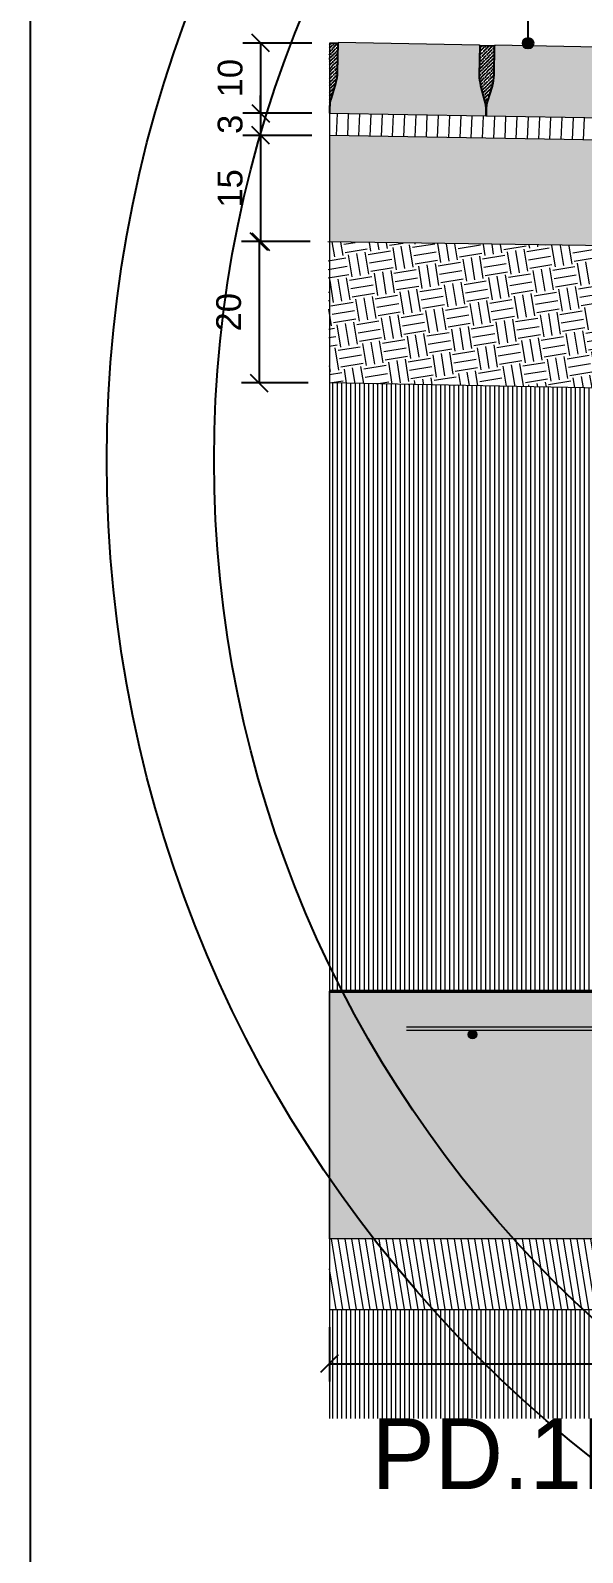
# Model space of a CAD drawing. Header units: metres. Extents: x -325 to 301, y -147 to 149.
# Drawn here: x 22.234 to 23.015, y 79.145 to 81.297 of the extents above; entities that cross this region are included whole.
import ezdxf

# ---------------------------------------------------------------- set-up
doc = ezdxf.new("R2010")
doc.units = ezdxf.units.M
doc.linetypes.add('ACAD_ISO03W100', pattern=[30, 12, -18])
doc.layers.get('Defpoints').update_dxf_attribs({"lineweight": 13})
doc.layers.add('-aux', color=50, linetype='Continuous', plot=False)
doc.layers.add('-AUX_MON', color=3, linetype='Continuous', plot=False)
doc.layers.add('0-TX-1_25', color=7, linetype='Continuous', true_color=0x3f4f7f)
doc.layers.add('EIT_3 TR sorra', color=7, linetype='Continuous', true_color=0xd8ceb0)
doc.layers.add('02-L-Waterproofing Membrane', color=152, linetype='Continuous')
for name, color, linetype, lineweight, true_color in [('03-TR-Paviment_05_Open Joint Precast Pavements', 7, 'Continuous', 5, 0xb3b3b3), ('3-TR sorra granitica', 7, 'Continuous', 0, 0xf2dac9), ('3-TR tot_u', 7, 'Continuous', 5, 0x787878)]:
    doc.layers.add(name, color=color, linetype=linetype, lineweight=lineweight, true_color=true_color)
for name, color, linetype, lineweight in [('1-CM', 7, 'Continuous', 0), ('2-L-secció', 1, 'Continuous', 0), ('2-metall', 5, 'Continuous', 0), ('3-TR Formigó', 252, 'Continuous', 0), ('3-TR Seleccionat', 44, 'Continuous', 0), ('3-TR Tot-u', 37, 'Continuous', 0)]:
    doc.layers.add(name, color=color, linetype=linetype, lineweight=lineweight)
doc.styles.get("Standard").update_dxf_attribs({"font": 'arial.ttf'})
doc.styles.add('x-llegenda materials$0$ENGRAVERS', font='TT0586M.TTF')
doc.dimstyles.new('ISO-25', dxfattribs={"dimtxt": 0.1, "dimasz": 0.1, "dimexe": 0.1, "dimexo": 0.1, "dimgap": 0.1, "dimtad": 1, "dimdec": 0, "dimlfac": 100, "dimzin": 9, "dimtxsty": 'Standard', "dimblk": 'OBLIQUE', "dimcen": 0.1, "dimadec": 0, "dimazin": 0, "dimtfac": 1, "dimtdec": 0, "dimtmove": 0, "dimatfit": 3, "dimldrblk": 'OBLIQUE', "dimfxl": 1, "dimarcsym": 0})
pattern_1 = [(45, (-65.0987144, 100.9243186), (0.00181008287, 0.00663697054), [0.0085328125, -0.0017065625, 0, -0.0017065625])]

# ---------------------------------------------------------------- blocks, each defined once
blk = doc.blocks.new('POINT')
at = {"layer": '0-TX-1_25'}
h = blk.add_hatch(dxfattribs=at)
h.set_pattern_fill('ANGLE', color=256)
h.set_pattern_definition([(0, (-83.747, -12.726), (0, 6.985), [5.08, -1.905]), (90, (-83.747, -12.726), (-6.985, 4e-16), [5.08, -1.905])])
edge = h.paths.add_edge_path()
edge.add_arc((0, 0), 0.0075, 0, 360)
h = blk.add_hatch(color=256, dxfattribs=at)
h.dxf.hatch_style = 1
edge = h.paths.add_edge_path()
edge.add_arc((0, 0), 0.0075, 0, 360)
blk.add_circle((0, 0), 0.0075, dxfattribs=at)
blk = doc.blocks.new('_Oblique')
at = {"color": 0, "lineweight": -2}
blk.add_line((-0.5, -0.5), (0.5, 0.5), dxfattribs=at)
blk = doc.blocks.new('*D210')
at = {"layer": '0-TX-1_25', "color": 0, "lineweight": -2, "transparency": 16777216}
for p, q in [((22.632, 81.2794), (22.5347, 81.2794)), ((22.5597, 81.2794), (22.5597, 81.1802)), ((22.632, 81.1802), (22.5347, 81.1802))]:
    blk.add_line(p, q, dxfattribs=at)
at = {"layer": 'Defpoints', "color": 0, "transparency": 16777216}
for p in [(22.657, 81.2794), (22.5597, 81.1802), (22.657, 81.1802)]:
    blk.add_point(p, dxfattribs=at)
at = {"layer": '0-TX-1_25', "color": 0, "lineweight": -2, "transparency": 16777216, "xscale": 0.025, "yscale": 0.025, "zscale": 0.025}
for p, rotation in [((22.5597, 81.2794), 90), ((22.5597, 81.1802), 270)]:
    blk.add_blockref('_Oblique', p, dxfattribs=dict(at, rotation=rotation))
at = {"layer": '0-TX-1_25', "color": 0, "transparency": 16777216, "insert": (22.5168, 81.2298), "char_height": 0.035, "attachment_point": 5, "rotation": 90}
blk.add_mtext('10', dxfattribs=at)
blk = doc.blocks.new('*D211')
at = {"layer": '0-TX-1_25', "color": 0, "lineweight": -2, "transparency": 16777216}
for p, q in [((22.5597, 81.1802), (22.5597, 81.2052)), ((22.632, 81.1802), (22.5347, 81.1802)), ((22.5597, 81.1802), (22.5597, 81.1489)), ((22.6314, 81.1489), (22.5347, 81.1489)), ((22.5597, 81.1489), (22.5597, 81.1239))]:
    blk.add_line(p, q, dxfattribs=at)
at = {"layer": 'Defpoints', "color": 0, "transparency": 16777216}
for p in [(22.657, 81.1802), (22.5597, 81.1489), (22.6564, 81.1489)]:
    blk.add_point(p, dxfattribs=at)
at = {"layer": '0-TX-1_25', "color": 0, "lineweight": -2, "transparency": 16777216, "xscale": 0.025, "yscale": 0.025, "zscale": 0.025}
for p, rotation in [((22.5597, 81.1802), 270), ((22.5597, 81.1489), 90)]:
    blk.add_blockref('_Oblique', p, dxfattribs=dict(at, rotation=rotation))
at = {"layer": '0-TX-1_25', "color": 0, "transparency": 16777216, "insert": (22.5168, 81.1646), "char_height": 0.035, "attachment_point": 5, "rotation": 90}
blk.add_mtext('3', dxfattribs=at)
blk = doc.blocks.new('*D212')
at = {"layer": '0-TX-1_25', "color": 0, "lineweight": -2, "transparency": 16777216}
for p, q in [((22.632, 81.1489), (22.5347, 81.1489)), ((22.5597, 81.1489), (22.5597, 80.9989)), ((22.6298, 80.9989), (22.5347, 80.9989))]:
    blk.add_line(p, q, dxfattribs=at)
at = {"layer": 'Defpoints', "color": 0, "transparency": 16777216}
for p in [(22.657, 81.1489), (22.5597, 80.9989), (22.6548, 80.9989)]:
    blk.add_point(p, dxfattribs=at)
at = {"layer": '0-TX-1_25', "color": 0, "lineweight": -2, "transparency": 16777216, "xscale": 0.025, "yscale": 0.025, "zscale": 0.025}
for p, rotation in [((22.5597, 81.1489), 90), ((22.5597, 80.9989), 270)]:
    blk.add_blockref('_Oblique', p, dxfattribs=dict(at, rotation=rotation))
at = {"layer": '0-TX-1_25', "color": 0, "transparency": 16777216, "insert": (22.5168, 81.0739), "char_height": 0.035, "attachment_point": 5, "rotation": 90}
blk.add_mtext('15', dxfattribs=at)
blk = doc.blocks.new('*D324')
at = {"layer": '0-TX-1_25', "color": 0, "lineweight": -2, "transparency": 16777216}
for p, q in [((22.6298, 80.9989), (22.5326, 80.9989)), ((22.5576, 80.9989), (22.5576, 80.7989)), ((22.627, 80.7989), (22.5326, 80.7989))]:
    blk.add_line(p, q, dxfattribs=at)
at = {"layer": 'Defpoints', "color": 0, "transparency": 16777216}
for p in [(22.6548, 80.9989), (22.5576, 80.7989), (22.652, 80.7989)]:
    blk.add_point(p, dxfattribs=at)
at = {"layer": '0-TX-1_25', "color": 0, "lineweight": -2, "transparency": 16777216, "xscale": 0.025, "yscale": 0.025, "zscale": 0.025}
for p, rotation in [((22.5576, 80.9989), 90), ((22.5576, 80.7989), 270)]:
    blk.add_blockref('_Oblique', p, dxfattribs=dict(at, rotation=rotation))
at = {"layer": '0-TX-1_25', "color": 0, "transparency": 16777216, "insert": (22.5147, 80.8989), "char_height": 0.035, "attachment_point": 5, "rotation": 90}
blk.add_mtext('20', dxfattribs=at)
blk = doc.blocks.new('Rodó Metàlic 12mm')
at = {"layer": '2-metall'}
h = blk.add_hatch(color=256, dxfattribs=at)
h.dxf.hatch_style = 1
h.paths.add_polyline_path([(-0.006, 0, 1), (0.006, 0, 1)])
blk.add_circle((0, 0), 0.006, dxfattribs=at)
blk = doc.blocks.new('*D2076')
at = {"layer": '0-TX-1_25', "color": 0, "lineweight": -2, "transparency": 16777216}
for p, q in [((22.657, 79.4638), (22.657, 79.3872)), ((24.6129, 79.4638), (24.6129, 79.3872)), ((22.657, 79.4122), (24.6129, 79.4122))]:
    blk.add_line(p, q, dxfattribs=at)
at = {"layer": 'Defpoints', "color": 0, "transparency": 16777216}
for p in [(22.657, 79.4888), (24.6129, 79.4888), (24.6129, 79.4122)]:
    blk.add_point(p, dxfattribs=at)
at = {"layer": '0-TX-1_25', "color": 0, "lineweight": -2, "transparency": 16777216, "xscale": 0.025, "yscale": 0.025, "zscale": 0.025, "rotation": 180}
blk.add_blockref('_Oblique', (22.657, 79.4122), dxfattribs=at)
at = {"layer": '0-TX-1_25', "color": 0, "lineweight": -2, "transparency": 16777216, "xscale": 0.025, "yscale": 0.025, "zscale": 0.025}
blk.add_blockref('_Oblique', (24.6129, 79.4122), dxfattribs=at)
at = {"layer": '0-TX-1_25', "color": 0, "transparency": 16777216, "insert": (23.635, 79.4551), "char_height": 0.035, "attachment_point": 5}
blk.add_mtext('230', dxfattribs=at)

msp = doc.modelspace()

# ---------------------------------------------------------------- hatches: boundary and pattern name
at = {"layer": '03-TR-Paviment_05_Open Joint Precast Pavements'}
h = msp.add_hatch(color=256, dxfattribs=at)
h.dxf.hatch_style = 1
edge = h.paths.add_edge_path()
edge.add_line((22.8782, 81.1765), (22.8783, 81.1847))
edge.add_arc((22.8299, 81.1855), 0.0484, 359.0207, 375.0197)
edge.add_line((22.8767, 81.198), (22.8711, 81.2189))
edge.add_arc((22.9263, 81.2337), 0.0571, 179.0207, 195.0197, ccw=False)
edge.add_line((22.8691, 81.2347), (22.8698, 81.2758))
edge.add_line((22.8698, 81.2758), (22.869, 81.2758))
edge.add_line((22.869, 81.2758), (22.869, 81.2766))
edge.add_line((22.869, 81.2766), (22.6695, 81.2801))
edge.add_line((22.6695, 81.2801), (22.6695, 81.2792))
edge.add_line((22.6695, 81.2792), (22.6687, 81.2792))
edge.add_line((22.6687, 81.2792), (22.668, 81.2381))
edge.add_arc((22.6109, 81.2391), 0.0571, 343.0216, 359.0207, ccw=False)
edge.add_line((22.6655, 81.2224), (22.6592, 81.2018))
edge.add_arc((22.7055, 81.1876), 0.0484, 163.0216, 179.0207)
edge.add_line((22.6571, 81.1884), (22.657, 81.1803))
edge.add_line((22.657, 81.1803), (22.8782, 81.1765))
h = msp.add_hatch(color=256, dxfattribs=at)
h.dxf.hatch_style = 1
edge = h.paths.add_edge_path()
edge.add_line((23.0456, 81.1736), (23.0458, 81.1818))
edge.add_arc((22.9974, 81.1826), 0.0484, 359.0207, 375.0197)
edge.add_line((23.0441, 81.1952), (23.0385, 81.216))
edge.add_arc((23.0937, 81.2308), 0.0571, 179.0207, 195.0197, ccw=False)
edge.add_line((23.0366, 81.2318), (23.0373, 81.2729))
edge.add_line((23.0373, 81.2729), (23.0365, 81.2729))
edge.add_line((23.0365, 81.2729), (23.0365, 81.2738))
edge.add_line((23.0365, 81.2738), (22.8907, 81.2763))
edge.add_line((22.8907, 81.2763), (22.8907, 81.2754))
edge.add_line((22.8907, 81.2754), (22.8899, 81.2754))
edge.add_line((22.8899, 81.2754), (22.8892, 81.2343))
edge.add_arc((22.8321, 81.2353), 0.0571, 343.0216, 359.0207, ccw=False)
edge.add_line((22.8867, 81.2186), (22.8804, 81.198))
edge.add_arc((22.9267, 81.1838), 0.0484, 163.0216, 179.0207)
edge.add_line((22.8783, 81.1847), (22.8782, 81.1765))
edge.add_line((22.8782, 81.1765), (23.0456, 81.1736))
at = {"layer": '3-TR Formigó'}
h = msp.add_hatch(dxfattribs=at)
h.set_pattern_fill('ANSI31', color=256, scale=0.003, angle=234.1752)
h.set_pattern_definition([(279.175244, (-186.7029685, 35.809777), (0.00940313004, 0.0015188056), [])])
h.paths.add_polyline_path([(24.6129, 79.4888), (24.6129, 79.5888), (22.657, 79.5888), (22.657, 79.4888)])
at = {"layer": '3-TR Seleccionat'}
h = msp.add_hatch(dxfattribs=at)
h.set_pattern_fill('ANSI31', color=256, scale=0.002, angle=225, style=0)
h.set_pattern_definition([(270, (-11.431248, 1.585225), (0.00635, -9e-19), [])])
h.paths.add_polyline_path([(23.0926, 80.7908), (22.6598, 80.7988), (22.657, 79.335), (25.657, 79.335), (25.657, 80.0798), (25.5224, 80.0803), (24.2629, 80.0857), (24.2629, 79.9388), (24.6129, 79.9388), (24.6129, 79.4888), (22.657, 79.4888), (22.657, 79.9388), (23.4129, 79.9384)])
at = {"layer": '3-TR sorra granitica'}
h = msp.add_hatch(dxfattribs=at)
h.set_pattern_fill('LINE', color=256, scale=0.005, angle=69.2627, style=0)
h.set_pattern_definition([(87.538756, (44.467144, 329.929646), (-0.0158603553, 0.0006817298), [])])
h.paths.add_polyline_path([(22.657, 81.1803), (22.657, 81.1489), (23.9734, 81.1248), (24.2586, 81.1231), (24.2595, 81.153), (23.9748, 81.1562)])
at = {"layer": '3-TR Tot-u'}
h = msp.add_hatch(dxfattribs=at)
h.set_pattern_fill('EARTH', color=256, scale=0.005, angle=-80.82476)
h.paths.add_polyline_path([(22.657, 80.7989), (23.9142, 80.7756), (23.9142, 80.7782), (23.915, 80.9782), (22.6548, 80.9984)])
at = {"layer": '3-TR tot_u'}
h = msp.add_hatch(dxfattribs=at)
h.set_pattern_fill('AR-CONC', color=256, scale=0.00025, angle=90.5873)
h.set_pattern_definition([(76.144806, (138.832886, 78.04711), (0.042641887, 0.01649246), [0.0047625, -0.0523875]), (21.144806, (138.832886, 78.04711), (-0.028956242, 0.038994706), [0.00381, -0.041910146]), (126.59625, (138.83644, 78.048484), (0.013685645, 0.055487165), [0.004047502, -0.044522561]), (72.329006, (138.82729, 78.05851), (0.065467176, 0.020426983), [0.00714375, -0.07858125]), (122.780364, (138.832745, 78.06021), (0.026021886, 0.08168009), [0.006071256, -0.0667839]), (17.32896, (138.82729, 78.05851), (0.026021886, 0.08168009), [0.00571499, -0.062864933]), (47.144806, (138.83439, 78.05846), (0.045290993, -0.006248548), [0.0047625, -0.0523875]), (352.144806, (138.83439, 78.05846), (-0.006420545, 0.048143745), [0.00381, -0.04191]), (97.59625, (138.838163, 78.057938), (0.038870448, 0.041895197), [0.004047502, -0.044522484]), (63.644806, (138.832886, 78.04711), (-0.008621464, 0.0193161523), [0, -0.041402, 0, -0.042545, 0, -0.04206875]), (33.644806, (138.832886, 78.04711), (0.003959798, 0.029843482), [0, -0.024257, 0, -0.0404495, 0, -0.01603375]), (353.644806, (138.820174, 78.04087), (0.0310604322, 0.013651055), [0, -0.015875, 0, -0.04953, 0, -0.0657225]), (343.644806, (138.814474, 78.038072), (0.030442281, 0.022024193), [0, -0.0206375, 0, -0.032893, 0, -0.0466725])])
h.paths.add_polyline_path([(22.657, 80.9989), (23.9129, 80.9809), (23.9129, 81.1259), (22.657, 81.1489)])
h = msp.add_hatch(dxfattribs=at)
h.set_pattern_fill('AR-CONC', color=256, scale=0.00025, angle=90.58726)
h.paths.add_polyline_path([(22.657, 79.9388), (22.657, 79.5888), (24.2605, 79.5888), (24.6129, 79.5888), (24.6129, 79.9388), (24.2629, 79.9388), (24.2606, 81.1231), (23.9142, 81.1233), (23.9117, 79.9388)])
at = {"layer": 'EIT_3 TR sorra'}
h = msp.add_hatch(dxfattribs=at)
h.set_pattern_fill('ANSI36', color=256, scale=0.001075, angle=64.4425, style=0, double=1)
h.set_pattern_definition(pattern_1)
edge = h.paths.add_edge_path()
edge.add_arc((22.7055, 81.1876), 0.0484, 163.0216, 179.0207)
edge.add_line((22.6571, 81.1884), (22.657, 81.1803))
edge.add_line((22.657, 81.1803), (22.657, 81.2794))
edge.add_line((22.657, 81.2794), (22.6687, 81.2792))
edge.add_line((22.6687, 81.2792), (22.668, 81.2381))
edge.add_arc((22.6109, 81.2391), 0.0571, 343.0216, 359.0207, ccw=False)
edge.add_line((22.6655, 81.2224), (22.6592, 81.2018))
h = msp.add_hatch(dxfattribs=at)
h.set_pattern_fill('ANSI36', color=256, scale=0.001075, angle=64.4425, style=0, double=1)
h.set_pattern_definition(pattern_1)
edge = h.paths.add_edge_path()
edge.add_line((22.8782, 81.1765), (22.8783, 81.1847))
edge.add_arc((22.8299, 81.1855), 0.0484, 359.0207, 375.0197)
edge.add_line((22.8767, 81.198), (22.8711, 81.2189))
edge.add_arc((22.9263, 81.2337), 0.0571, 179.0207, 195.0197, ccw=False)
edge.add_line((22.8691, 81.2347), (22.8698, 81.2758))
edge.add_line((22.8698, 81.2758), (22.8899, 81.2754))
edge.add_line((22.8899, 81.2754), (22.8892, 81.2343))
edge.add_arc((22.8321, 81.2353), 0.0571, 343.0216, 359.0207, ccw=False)
edge.add_line((22.8867, 81.2186), (22.8804, 81.198))
edge.add_arc((22.9267, 81.1838), 0.0484, 163.0216, 179.0207)
edge.add_line((22.8783, 81.1847), (22.8782, 81.1765))

# ---------------------------------------------------------------- linework, layer by layer
at = {"layer": '-aux'}
msp.add_lwpolyline([(22.2345, 3.4567), (22.2345, 133.4567)], dxfattribs=at)
for points in [[(22.657, 81.2794), (22.6687, 81.2792), (22.668, 81.2381, -0.069923), (22.6655, 81.2224), (22.6592, 81.2018, 0.069923), (22.6571, 81.1884), (22.657, 81.1803)], [(22.8782, 81.1765), (22.8782, 81.1765), (22.8783, 81.1847, 0.069923), (22.8767, 81.198), (22.8711, 81.2189, -0.069923), (22.8691, 81.2347), (22.8698, 81.2758), (22.8899, 81.2754), (22.8892, 81.2343, -0.069923), (22.8867, 81.2186), (22.8804, 81.198, 0.069923), (22.8783, 81.1847), (22.8782, 81.1765), (22.8782, 81.1765)]]:
    msp.add_lwpolyline(points, format="xyb", dxfattribs=at)
at = {"layer": '-AUX_MON'}
for radius in [1.7958, 1.6443]:
    msp.add_circle((24.1383, 80.6899), radius, dxfattribs=at)
at = {"layer": '0-TX-1_25'}
msp.add_lwpolyline([(22.9376, 81.2792), (22.9376, 81.3793)], dxfattribs=at)
at = {"layer": '02-L-Waterproofing Membrane', "linetype": 'ACAD_ISO03W100', "ltscale": 0.002, "const_width": 0.005}
msp.add_lwpolyline([(22.657, 79.9388), (23.9129, 79.9384), (23.9129, 81.126)], dxfattribs=at)
at = {"layer": '1-CM'}
for points in [[(22.8782, 81.1765), (22.8783, 81.1847, 0.069923), (22.8767, 81.198), (22.8711, 81.2189, -0.069923), (22.8691, 81.2347), (22.8698, 81.2758), (22.869, 81.2758), (22.869, 81.2766), (22.6695, 81.2801), (22.6695, 81.2792), (22.6687, 81.2792), (22.668, 81.2381, -0.069923), (22.6655, 81.2224), (22.6592, 81.2018, 0.069923), (22.6571, 81.1884), (22.657, 81.1803)], [(23.0456, 81.1736), (23.0458, 81.1818, 0.069923), (23.0441, 81.1952), (23.0385, 81.216, -0.069923), (23.0366, 81.2318), (23.0373, 81.2729), (23.0365, 81.2729), (23.0365, 81.2738), (22.8907, 81.2763), (22.8907, 81.2754), (22.8899, 81.2754), (22.8892, 81.2343, -0.069923), (22.8867, 81.2186), (22.8804, 81.198, 0.069923), (22.8783, 81.1847), (22.8782, 81.1765)]]:
    msp.add_lwpolyline(points, format="xyb", close=True, dxfattribs=at)
for points in [[(24.0663, 81.1248), (22.657, 81.1489)], [(22.6548, 80.9989), (23.9129, 80.9809)], [(23.0417, 80.7917), (22.657, 80.7989)], [(22.657, 79.9388), (22.657, 79.5888)], [(24.6129, 79.5888), (22.657, 79.5888), (22.657, 79.9388), (23.4129, 79.9384)]]:
    msp.add_lwpolyline(points, dxfattribs=at)
msp.add_lwpolyline([(22.657, 79.5888), (22.657, 79.4888), (24.6129, 79.4888), (24.6129, 79.5888)], close=True, dxfattribs=at)
at = {"layer": '2-L-secció'}
msp.add_line((22.657, 81.2794), (22.657, 79.335), dxfattribs=at)
at = {"layer": '2-metall'}
for points in [[(22.7656, 79.8888), (24.3211, 79.8888)], [(22.766, 79.8838), (24.3211, 79.8838)]]:
    msp.add_lwpolyline(points, dxfattribs=at)

# ---------------------------------------------------------------- block references
at = {"layer": '0-TX-1_25'}
msp.add_blockref('POINT', (22.9376, 81.2792), dxfattribs=at)
at = {"layer": '2-metall'}
msp.add_blockref('Rodó Metàlic 12mm', (22.859, 79.8778), dxfattribs=at)

# ---------------------------------------------------------------- texts
at = {"layer": '-aux', "insert": (22.7165, 79.335), "char_height": 0.1, "width": 19.210099, "attachment_point": 1, "style": 'x-llegenda materials$0$ENGRAVERS'}
msp.add_mtext('PD.1E-2', dxfattribs=at)

# ---------------------------------------------------------------- dimensions: what is measured, and where the dimension line sits
at = {"layer": '0-TX-1_25'}
for base, p1, p2, picture, middle in [((22.5597, 81.1802), (22.657, 81.2794), (22.657, 81.1802), '*D210', (22.5168, 81.2298)), ((22.5597, 80.9989), (22.657, 81.1489), (22.6548, 80.9989), '*D212', (22.5168, 81.0739)), ((22.5576, 80.7989), (22.6548, 80.9989), (22.652, 80.7989), '*D324', (22.5147, 80.8989))]:
    dim = msp.add_linear_dim(base=base, p1=p1, p2=p2, angle=90, dimstyle='ISO-25', override={"dimtxt": 0.035, "dimasz": 0.025, "dimexe": 0.025, "dimexo": 0.025, "dimgap": 0.025, "dimblk1": 'Oblique', "dimblk2": 'Oblique', "dimsah": 1, "dimfxl": 0.1, "dimfxlon": 1, "dimarcsym": 1}, dxfattribs=at)
    dim.commit()
    dim.dimension.update_dxf_attribs({"geometry": picture, "text_midpoint": middle})
dim = msp.add_linear_dim(base=(22.5597, 81.1489), p1=(22.657, 81.1802), p2=(22.6564, 81.1489), angle=90, dimstyle='ISO-25', override={"dimtxt": 0.035, "dimasz": 0.025, "dimexe": 0.025, "dimexo": 0.025, "dimgap": 0.025, "dimblk1": 'Oblique', "dimblk2": 'Oblique', "dimsah": 1, "dimfxl": 0.1, "dimfxlon": 1, "dimarcsym": 1}, dxfattribs=at)
dim.commit()
dim.dimension.update_dxf_attribs({"geometry": '*D211', "text_midpoint": (22.5597, 81.1646), "dimtype": 160})
dim = msp.add_linear_dim(base=(24.6129, 79.4122), p1=(22.657, 79.4888), p2=(24.6129, 79.4888), text='230', dimstyle='ISO-25', override={"dimtxt": 0.035, "dimasz": 0.025, "dimexe": 0.025, "dimexo": 0.025, "dimgap": 0.025, "dimblk1": 'Oblique', "dimblk2": 'Oblique', "dimsah": 1, "dimfxl": 0.1, "dimfxlon": 1, "dimarcsym": 1}, dxfattribs=at)
dim.commit()
dim.dimension.update_dxf_attribs({"geometry": '*D2076', "text_midpoint": (23.635, 79.4551)})

doc.saveas('drawing.dxf')
